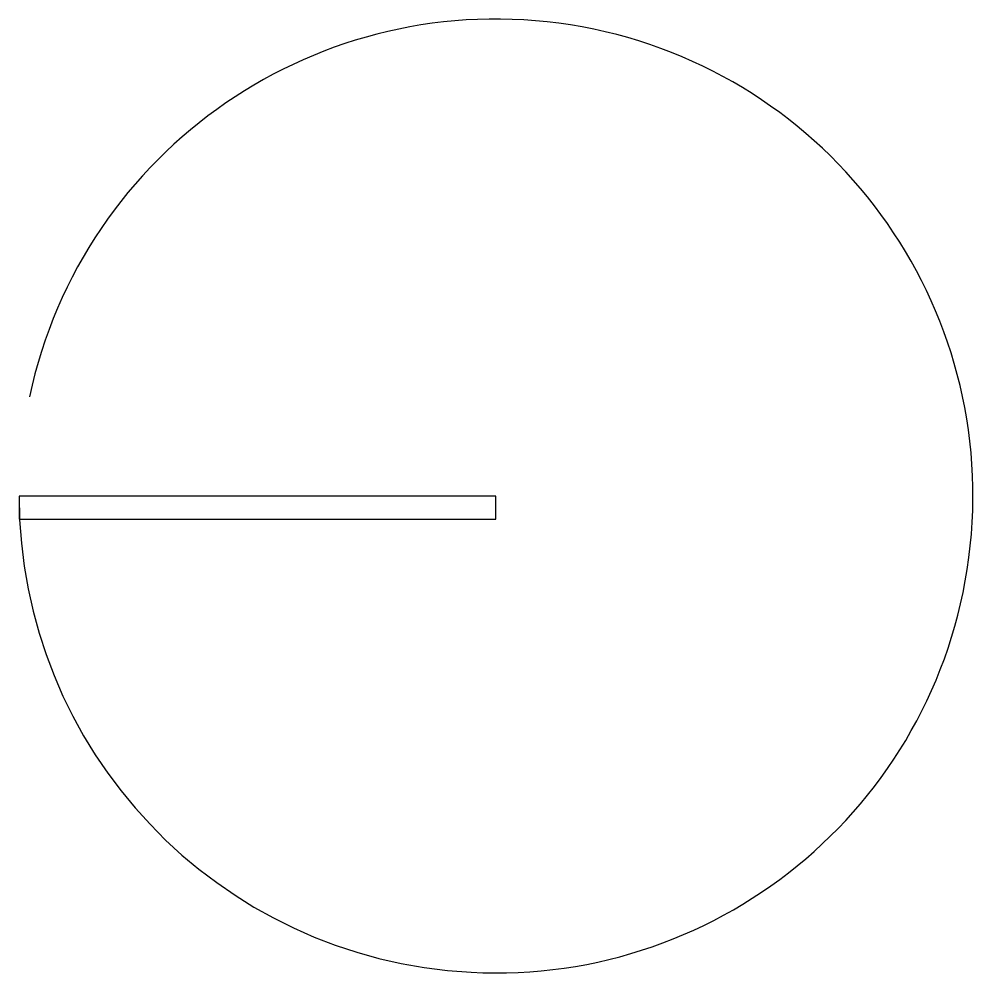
# Model space of a CAD drawing. Extents: x -1 to 1799, y -856 to 944.
import ezdxf

# ---------------------------------------------------------------- set-up
doc = ezdxf.new("R2010")
doc.units = 0
doc.header["$LTSCALE"] = 48
doc.layers.add('3D', color=4, linetype='CONTINUOUS')

msp = doc.modelspace()

# ---------------------------------------------------------------- linework, layer by layer
at = {"layer": '3D', "color": 0}
for p, q in [((-1.1, 43.7), (0, 0)), ((898.9, 43.7), (-1.1, 43.7)), ((898.9, 0), (898.9, 43.7)), ((0, 0), (898.9, 0))]:
    msp.add_line(p, q, dxfattribs=at)
msp.add_arc((898.9, 43.7), 900, 180, 167.999, dxfattribs=at)
at = {"layer": '3D', "color": 0, "linetype": 'CONTINUOUS'}
for points in [[(898.9, 43.7, 900), (-1.1, 43.7, 900), (-1.1, 0, 900), (898.9, 0, 900)], [(898.9, 43.7), (-1.1, 43.7), (0, 0), (898.9, 0)]]:
    msp.add_3dface(points, dxfattribs=at)

doc.saveas('drawing.dxf')
